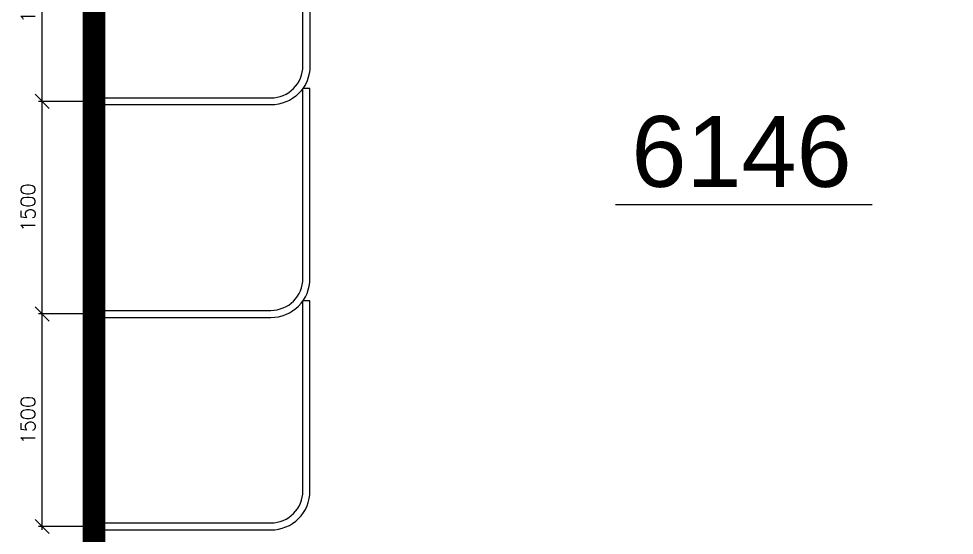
# Model space of a CAD drawing. Header units: millimetres. Extents: x -68474 to 336700, y -113450 to 53663.
# Drawn here: x 229720 to 236320, y -38313 to -34666 of the extents above; entities that cross this region are included whole.
import ezdxf
from ezdxf.enums import TextEntityAlignment as Align

# ---------------------------------------------------------------- set-up
doc = ezdxf.new("R2010")
doc.units = ezdxf.units.MM
doc.header["$LTSCALE"] = 1000
doc.layers.add('EC-6thFloor-s6148$0$EWALL', color=3, linetype='Continuous', lineweight=30)
doc.layers.add('EC-6thFloor-s6148$0$o-ht', color=7, linetype='Continuous')
doc.layers.add('EC-6thFloor-s6148$0$RM-ID', color=3, linetype='Continuous')
doc.styles.add('EC-6thFloor-s6148$0$STANDARD', font='SIMPLEX')
doc.styles.add('EC-6thFloor-s6148$0$T1', font='arial.ttf')
doc.dimstyles.new('EC-6thFloor-s6148$0$new', dxfattribs={"dimscale": 50, "dimtxt": 2, "dimasz": 2, "dimexe": 0.5, "dimexo": 2, "dimgap": 1, "dimtad": 1, "dimdec": 0, "dimzin": 0, "dimdsep": 46, "dimtxsty": 'EC-6thFloor-s6148$0$STANDARD', "dimblk": 'EC-6thFloor-s6148$0$_Oblique', "dimcen": 2, "dimdle": 0.5, "dimclrt": 3, "dimadec": 0, "dimazin": 0, "dimtfac": 1, "dimtdec": 0, "dimtofl": 0, "dimtmove": 0, "dimatfit": 0, "dimfxl": 1, "dimtolj": 1, "dimtzin": 0, "dimarcsym": 0})

# ---------------------------------------------------------------- blocks, each defined once
blk = doc.blocks.new('EC-6thFloor-s6148$0$_Oblique')
at = {"color": 0, "linetype": 'ByBlock', "lineweight": -2}
blk.add_line((-0.5, -0.5), (0.5, 0.5), dxfattribs=at)
blk = doc.blocks.new('*D377')
at = {"layer": 'DEFPOINTS', "color": 0, "transparency": 16777216}
for p in [(229885.8, -36750), (230382.7, -36750), (230382.7, -38250)]:
    blk.add_point(p, dxfattribs=at)
at = {"layer": 'EC-6thFloor-s6148$0$o-ht', "color": 0, "lineweight": -2, "transparency": 16777216}
for p, q in [((230282.7, -36750), (229860.8, -36750)), ((229885.8, -38275), (229885.8, -36725)), ((230282.7, -38250), (229860.8, -38250))]:
    blk.add_line(p, q, dxfattribs=at)
at = {"layer": 'EC-6thFloor-s6148$0$o-ht', "color": 0, "lineweight": -2, "transparency": 16777216, "xscale": 100, "yscale": 100, "zscale": 100}
for p, rotation in [((229885.8, -36750), 90), ((229885.8, -38250), 270)]:
    blk.add_blockref('EC-6thFloor-s6148$0$_Oblique', p, dxfattribs=dict(at, rotation=rotation))
at = {"layer": 'EC-6thFloor-s6148$0$o-ht', "color": 3, "transparency": 16777216, "insert": (229785.8, -37500), "char_height": 100, "attachment_point": 5, "rotation": 90, "style": 'EC-6thFloor-s6148$0$STANDARD'}
blk.add_mtext('\\A1;1500', dxfattribs=at)
blk = doc.blocks.new('*D378')
at = {"layer": 'DEFPOINTS', "color": 0, "transparency": 16777216}
for p in [(229885.8, -35250), (230382.7, -35250), (230382.7, -36750)]:
    blk.add_point(p, dxfattribs=at)
at = {"layer": 'EC-6thFloor-s6148$0$o-ht', "color": 0, "lineweight": -2, "transparency": 16777216}
for p, q in [((229885.8, -36775), (229885.8, -35225)), ((230282.7, -35250), (229860.8, -35250)), ((230282.7, -36750), (229860.8, -36750))]:
    blk.add_line(p, q, dxfattribs=at)
at = {"layer": 'EC-6thFloor-s6148$0$o-ht', "color": 0, "lineweight": -2, "transparency": 16777216, "xscale": 100, "yscale": 100, "zscale": 100}
for p, rotation in [((229885.8, -35250), 90), ((229885.8, -36750), 270)]:
    blk.add_blockref('EC-6thFloor-s6148$0$_Oblique', p, dxfattribs=dict(at, rotation=rotation))
at = {"layer": 'EC-6thFloor-s6148$0$o-ht', "color": 3, "transparency": 16777216, "insert": (229785.8, -36000), "char_height": 100, "attachment_point": 5, "rotation": 90, "style": 'EC-6thFloor-s6148$0$STANDARD'}
blk.add_mtext('\\A1;1500', dxfattribs=at)
blk = doc.blocks.new('*D379')
at = {"layer": 'DEFPOINTS', "color": 0, "transparency": 16777216}
for p in [(229885.8, -33800), (230382.7, -33800), (230382.7, -35250)]:
    blk.add_point(p, dxfattribs=at)
at = {"layer": 'EC-6thFloor-s6148$0$o-ht', "color": 0, "lineweight": -2, "transparency": 16777216}
for p, q in [((229885.8, -35275), (229885.8, -33775)), ((230282.7, -33800), (229860.8, -33800)), ((230282.7, -35250), (229860.8, -35250))]:
    blk.add_line(p, q, dxfattribs=at)
at = {"layer": 'EC-6thFloor-s6148$0$o-ht', "color": 0, "lineweight": -2, "transparency": 16777216, "xscale": 100, "yscale": 100, "zscale": 100}
for p, rotation in [((229885.8, -33800), 90), ((229885.8, -35250), 270)]:
    blk.add_blockref('EC-6thFloor-s6148$0$_Oblique', p, dxfattribs=dict(at, rotation=rotation))
at = {"layer": 'EC-6thFloor-s6148$0$o-ht', "color": 3, "transparency": 16777216, "insert": (229785.8, -34525), "char_height": 100, "attachment_point": 5, "rotation": 90, "style": 'EC-6thFloor-s6148$0$STANDARD'}
blk.add_mtext('\\A1;1450', dxfattribs=at)

msp = doc.modelspace()

# ---------------------------------------------------------------- hatches: boundary and pattern name
at = {"layer": 'EC-6thFloor-s6148$0$o-ht'}
h = msp.add_hatch(dxfattribs=at)
h.set_pattern_fill('ANSI31', color=256, scale=50, style=0)
h.set_pattern_definition([(45, (0, 0), (-4.41941738, 4.41941738), [])])
h.paths.add_polyline_path([(230326.5, -32010), (230176.5, -32010), (230176.5, -39825), (236320.5, -39825), (236320.5, -39675), (230326.5, -39675)])
h.paths.add_polyline_path([(233650, -39450), (233550, -39450), (233550, -39675), (233650, -39675)], flags=17)
h.paths.add_polyline_path([(234450, -39450), (234350, -39450), (234350, -39675), (234450, -39675)], flags=17)

# ---------------------------------------------------------------- linework, layer by layer
at = {"layer": 'EC-6thFloor-s6148$0$EWALL', "color": 7}
for p, q in [((230176.5, -32010), (230176.5, -39825)), ((230326.5, -32010), (230326.5, -39675))]:
    msp.add_line(p, q, dxfattribs=at)
at = {"layer": 'EC-6thFloor-s6148$0$o-ht'}
for points in [[(230326.5, -35225), (231500, -35225, 0.414214), (231725, -35000), (231725, -33800), (231775, -33800), (231775, -35000, -0.414214), (231500, -35275), (230326.5, -35275)], [(230326.5, -36725), (231500, -36725, 0.414214), (231725, -36500), (231725, -35158.1)], [(230326.5, -36775), (231500, -36775, 0.414214), (231775, -36500), (231775, -35158.1), (231725, -35158.1)], [(230326.5, -38225), (231500, -38225, 0.414214), (231725, -38000), (231725, -36658.1)], [(230326.5, -38275), (231500, -38275, 0.414214), (231775, -38000), (231775, -36658.1), (231725, -36658.1)]]:
    msp.add_lwpolyline(points, format="xyb", dxfattribs=at)
at = {"layer": 'EC-6thFloor-s6148$0$RM-ID', "color": 7}
msp.add_line((233929.9, -35976.9), (235741.9, -35976.9), dxfattribs=at)

# ---------------------------------------------------------------- texts
at = {"layer": 'EC-6thFloor-s6148$0$RM-ID', "color": 7, "style": 'EC-6thFloor-s6148$0$T1'}
msp.add_text('6146', height=500, dxfattribs=at).set_placement((234819.4, -35603), align=Align.MIDDLE)

# ---------------------------------------------------------------- dimensions: what is measured, and where the dimension line sits
at = {"layer": 'EC-6thFloor-s6148$0$o-ht'}
for base, p1, p2, picture, middle in [((229885.8, -33800), (230382.7, -35250), (230382.7, -33800), '*D379', (229785.8, -34525)), ((229885.8, -35250), (230382.7, -36750), (230382.7, -35250), '*D378', (229785.8, -36000))]:
    dim = msp.add_linear_dim(base=base, p1=p1, p2=p2, angle=90, dimstyle='EC-6thFloor-s6148$0$new', override={"dimtmove": 1}, dxfattribs=at)
    dim.commit()
    dim.dimension.update_dxf_attribs({"geometry": picture, "text_midpoint": middle})
dim = msp.add_linear_dim(base=(229885.8, -36750), p1=(230382.7, -38250), p2=(230382.7, -36750), angle=90, dimstyle='EC-6thFloor-s6148$0$new', dxfattribs=at)
dim.commit()
dim.dimension.update_dxf_attribs({"geometry": '*D377', "text_midpoint": (229785.8, -37500)})

doc.saveas('drawing.dxf')
